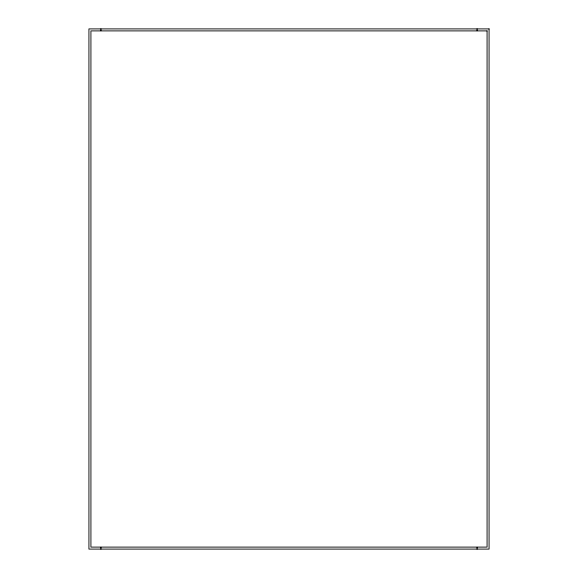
<?xml version="1.0" encoding="UTF-8"?>
<svg xmlns="http://www.w3.org/2000/svg" width="578" height="578" viewBox="0 0 578 578"><rect width="100%" height="100%" fill="white"/><g stroke="black" fill="none" stroke-linecap="round" stroke-linejoin="round"><path stroke-width="0.87" d="M477.074 28.9L477.074 30.706M477.074 547.294L477.074 549.1M100.926 28.9L100.926 30.706M100.926 547.294L100.926 549.1M489.075 28.9L88.925 28.9L88.925 549.1L489.075 549.1L489.075 28.9M487.073 30.901L90.927 30.901L90.927 547.099L487.073 547.099L487.073 30.901"/></g></svg>
